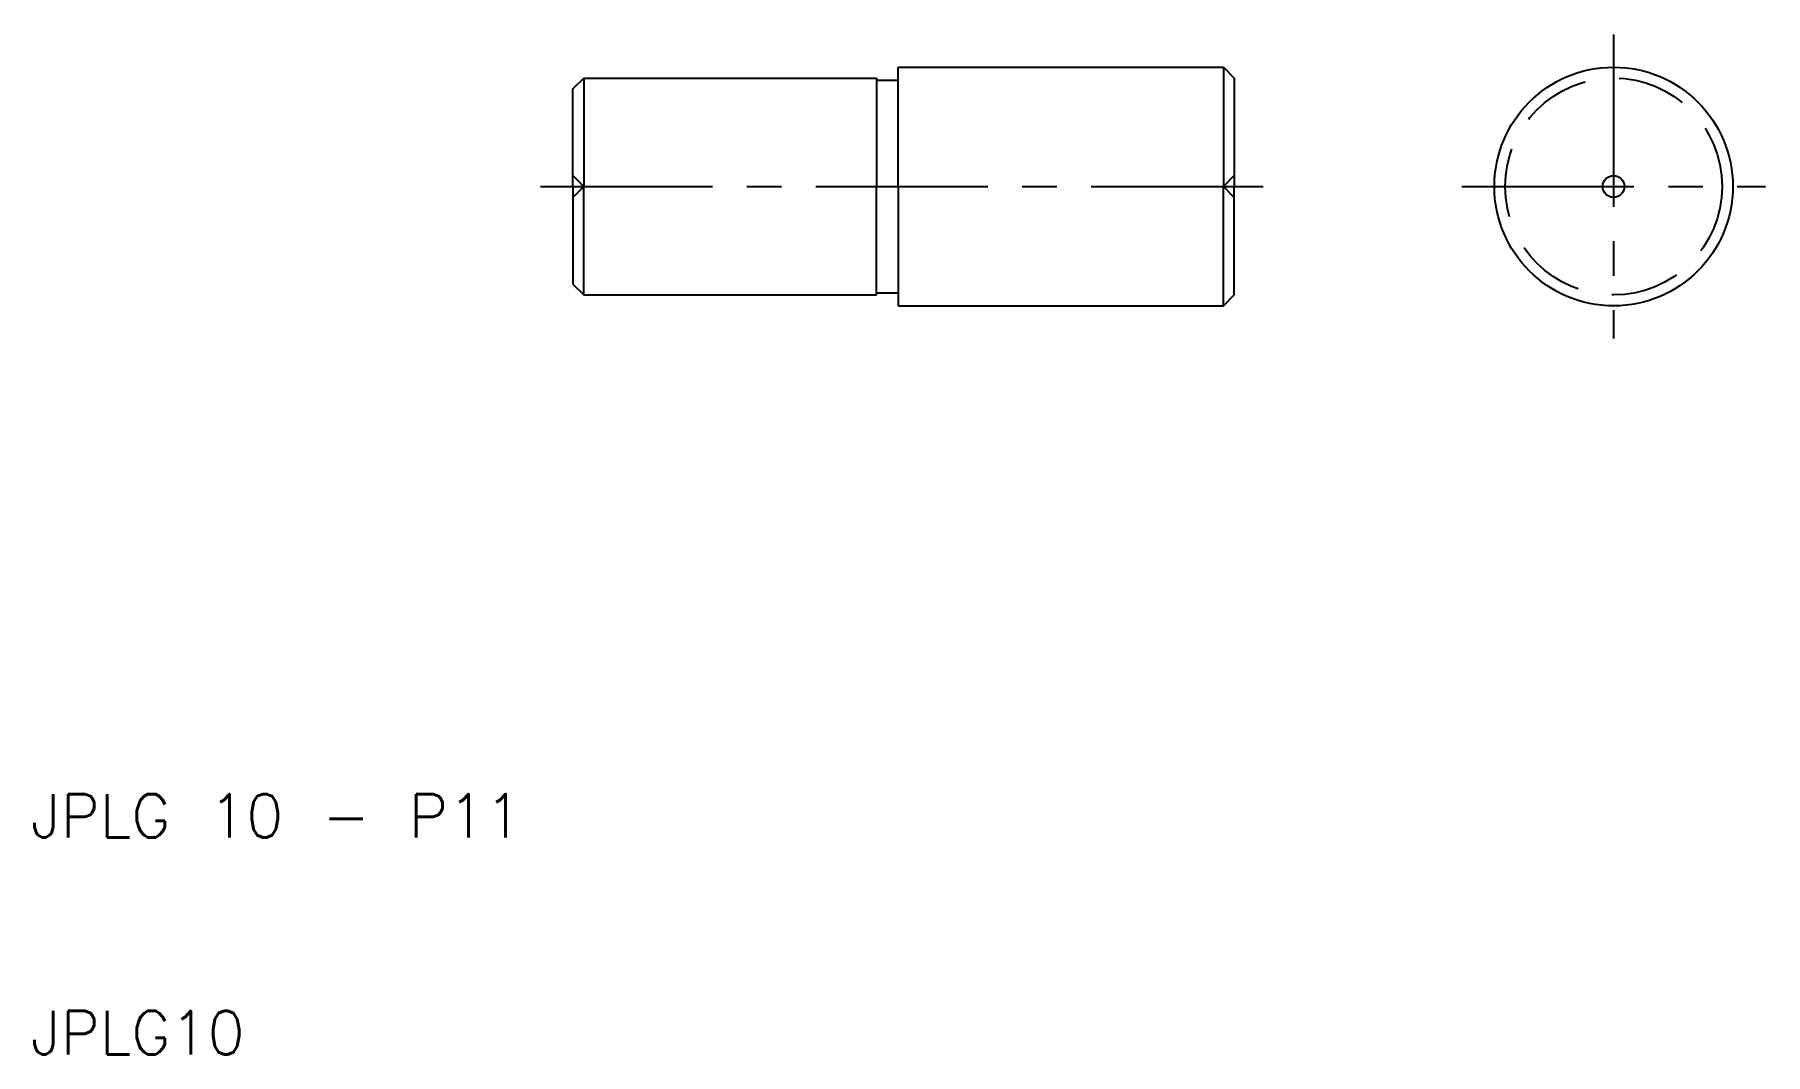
# Model space of a CAD drawing. Extents: x 10.2 to 90, y 10 to 57.
import ezdxf

# ---------------------------------------------------------------- set-up
doc = ezdxf.new("R2010")
doc.units = 0
doc.header["$LTSCALE"] = 0.25
doc.linetypes.add('CENTER', pattern=[50.8, 31.75, -6.35, 6.35, -6.35])
doc.linetypes.add('DASHED', pattern=[19.05, 12.7, -6.35])
doc.layers.get('0').update_dxf_attribs({"linetype": 'CONTINUOUS'})
doc.layers.add('CENTER', color=1, linetype='CENTER')
doc.styles.get("Standard").update_dxf_attribs({"font": 'txt.shx', "bigfont": 'extfont.shx'})

msp = doc.modelspace()

# ---------------------------------------------------------------- linework, layer by layer
for p, q in [((50, 55.5), (65, 55.5)), ((50, 54.9), (50, 55.5)), ((65, 55.5), (65.5, 55)), ((65, 55.5), (65, 50)), ((35, 54.5), (35.5, 55)), ((35, 50), (35, 54.5)), ((35.5, 55), (49, 55)), ((35.5, 55), (35.5, 50)), ((49, 55), (49, 54.9)), ((49, 54.9), (50, 54.9)), ((49, 54.9), (49, 50)), ((50, 50), (50, 54.9)), ((65.5, 55), (65.5, 50)), ((35, 50), (35, 45.5)), ((35.5, 45), (35.5, 50)), ((49, 45.1), (49, 50)), ((50, 50), (50, 45.1)), ((65, 44.5), (65, 50)), ((65.5, 45), (65.5, 50)), ((35, 45.5), (35.5, 45)), ((35.5, 45), (49, 45)), ((49, 45), (49, 45.1)), ((49, 45.1), (50, 45.1)), ((50, 45.1), (50, 44.5)), ((65, 44.5), (65.5, 45)), ((50, 44.5), (65, 44.5))]:
    msp.add_line(p, q)
at = {"color": 3, "linetype": 'DASHED'}
for p, q in [((35, 50.5), (35.5, 50)), ((65, 50), (65.5, 50.5)), ((35, 49.5), (35.5, 50)), ((65, 50), (65.5, 49.5))]:
    msp.add_line(p, q, dxfattribs=at)
for radius in [5.5, 0.5]:
    msp.add_circle((83, 50), radius)
msp.add_circle((83, 50), 5, dxfattribs=at)
at = {"layer": 'CENTER', "color": 1, "linetype": 'CENTER'}
for p, q in [((83, 57), (83, 43)), ((33.5, 50), (67, 50)), ((76, 50), (90, 50))]:
    msp.add_line(p, q, dxfattribs=at)

# ---------------------------------------------------------------- texts
for s, p in [('JPLG 10 - P11', (10, 20)), ('JPLG10', (10, 10))]:
    msp.add_text(s, height=2).set_placement(p)

doc.saveas('drawing.dxf')
